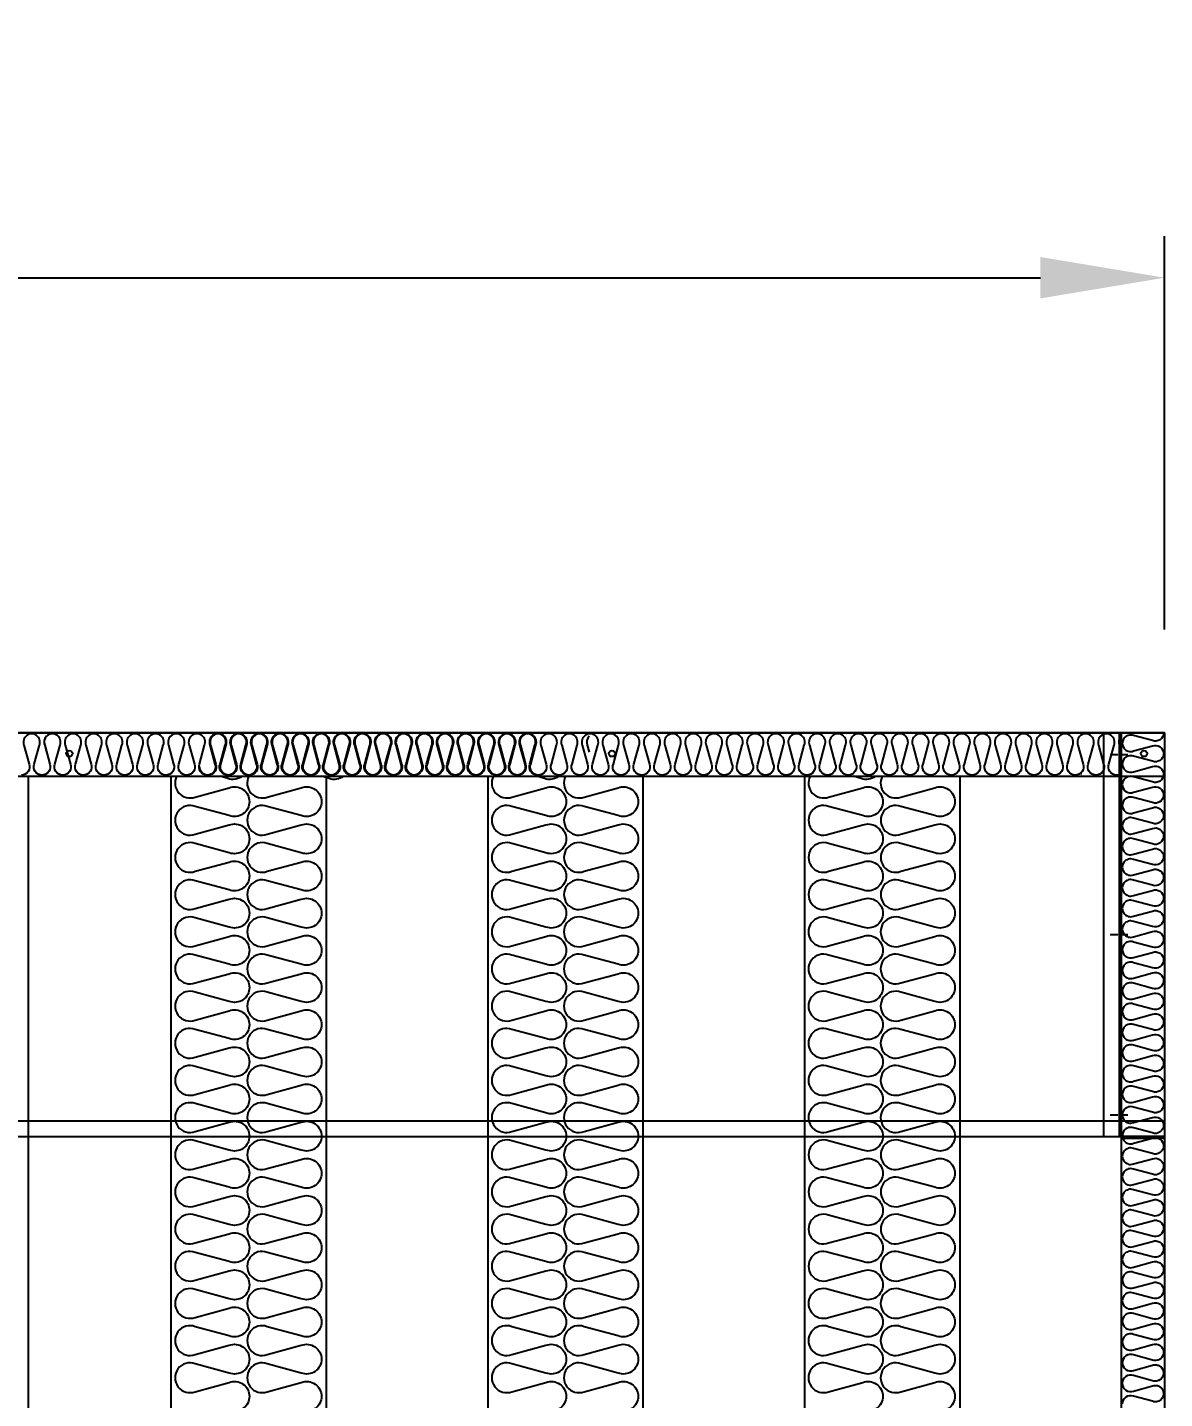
# Model space of a CAD drawing. Header units: millimetres. Extents: x 2711 to 34823, y 3042 to 25750.
# Drawn here: x 9224 to 10323, y 13806 to 15131 of the extents above; entities that cross this region are included whole.
import ezdxf

# ---------------------------------------------------------------- set-up
doc = ezdxf.new("R2010")
doc.units = ezdxf.units.MM
doc.linetypes.add('CENTER', pattern=[2, 1.25, -0.25, 0.25, -0.25])
doc.linetypes.add('HIDDEN', pattern=[0.375, 0.25, -0.125])
for name, color, linetype in [('center', 1, 'CENTER'), ('SMS', 220, 'Continuous'), ('냉각탑_dim', 1, 'Continuous'), ('숨은선', 5, 'HIDDEN')]:
    doc.layers.add(name, color=color, linetype=linetype)
doc.styles.add('HY울릉도L', font='')
doc.styles.get('HY울릉도L').set_extended_font_data('HY울릉도L')
doc.dimstyles.new('성지DIM', dxfattribs={"dimtxt": 3.5, "dimasz": 3, "dimexe": 1, "dimexo": 2.5, "dimgap": 2, "dimtad": 1, "dimdec": 0, "dimzin": 3, "dimdsep": 46, "dimtxsty": 'HY울릉도L', "dimblk": 'ARCHTICK', "dimcen": -2, "dimclrd": 256, "dimclre": 256, "dimclrt": 7, "dimadec": 0, "dimazin": 0, "dimtfac": 1, "dimtdec": 0, "dimtofl": 0, "dimtmove": 0, "dimatfit": 3, "dimfxl": 1, "dimtolj": 1, "dimtzin": 0, "dimlwe": -1, "dimarcsym": 0})

# ---------------------------------------------------------------- blocks, each defined once
blk = doc.blocks.new('*D572')
at = {"layer": 'Defpoints', "color": 0, "transparency": 16777216}
for p in [(10322.6, 14889.2), (6122.6, 14449.4), (10322.6, 14449.4)]:
    blk.add_point(p, dxfattribs=at)
at = {"layer": '냉각탑_dim', "transparency": 16777216}
for p, q in [((6122.6, 14549.4), (6122.6, 14929.2)), ((10322.6, 14549.4), (10322.6, 14929.2))]:
    blk.add_line(p, q, dxfattribs=at)
at = {"layer": '냉각탑_dim', "lineweight": -2, "transparency": 16777216}
blk.add_line((6242.6, 14889.2), (10202.6, 14889.2), dxfattribs=at)
at = {"layer": '냉각탑_dim', "transparency": 16777216}
for points in [[(6242.6, 14909.2), (6242.6, 14869.2), (6122.6, 14889.2)], [(10202.6, 14909.2), (10202.6, 14869.2), (10322.6, 14889.2)]]:
    blk.add_solid(points, dxfattribs=at)
at = {"layer": '냉각탑_dim', "color": 7, "transparency": 16777216, "insert": (8222.6, 15039.2), "char_height": 140, "attachment_point": 5, "style": 'HY울릉도L'}
blk.add_mtext('\\A1;4200', dxfattribs=at)
blk = doc.blocks.new('3')
for p, q in [((6166.6, 14449.4), (10322.6, 14449.4)), ((8739.4, 14449.4), (9284.4, 14449.4)), ((9263.6, 14449.4), (9808.6, 14449.4)), ((9777.6, 14449.4), (10322.6, 14449.4)), ((10263.6, 14449.4), (10263.6, 14059.4)), ((10278.6, 14449.4), (10278.6, 14059.4)), ((10280.6, 14449.4), (10280.6, 14059.4)), ((10322.6, 14449.4), (10280.6, 14449.4)), ((10322.6, 14449.4), (10322.6, 14059.4)), ((10322.6, 14449.4), (10322.6, 10849.4)), ((6122.6, 14408.5), (10322.6, 14407.4)), ((6231.6, 14074.4), (10322.6, 14074.4)), ((6166.6, 14059.4), (10322.6, 14059.4)), ((10322.6, 14059.4), (10280.6, 14059.4)), ((10280.6, 14057.4), (10280.6, 11351.4)), ((10322.6, 14057.4), (10280.6, 14057.4)), ((10322.6, 14057.4), (10322.6, 11351.4))]:
    blk.add_line(p, q)
at = {"color": 7}
for p, q in [((9284.4, 14449.4), (8739.4, 14449.4)), ((9808.6, 14449.4), (9263.6, 14449.4)), ((10322.6, 14449.4), (9777.6, 14449.4)), ((10280.6, 14449.4), (10280.6, 10929.4)), ((10322.6, 14449.4), (10322.6, 10849.4)), ((9224.6, 14407.4), (9224.6, 10929.4)), ((9362.6, 14407.4), (9362.6, 10929.4)), ((9512.6, 14407.4), (9512.6, 10929.4)), ((9668.6, 14407.4), (9668.6, 10929.4)), ((9818.6, 14407.4), (9818.6, 10929.4)), ((9974.6, 14407.4), (9974.6, 10929.4)), ((10124.6, 14407.4), (10124.6, 10929.4))]:
    blk.add_line(p, q, dxfattribs=at)
at = {"ltscale": 500, "elevation": 0}
blk.add_lwpolyline([(6122.6, 14449.4), (10322.6, 14449.4), (10322.6, 10849.4), (6122.6, 10849.4)], close=True, dxfattribs=at)
for centre in [(9264.4, 14429.4), (9264.4, 14429.4), (9788.6, 14429.4), (9788.6, 14429.4), (10302.6, 14429.4), (10302.6, 14429.4), (10302.6, 14429.4), (10302.6, 14429.4)]:
    blk.add_circle(centre, 3)
at = {"layer": 'center'}
for p, q in [((10270.1, 14428.4), (10287.1, 14428.4)), ((10270.1, 14254.4), (10287.1, 14254.4)), ((10270.1, 14080.4), (10287.1, 14080.4))]:
    blk.add_line(p, q, dxfattribs=at)
at = {"layer": 'SMS', "color": 5, "elevation": 0}
for points in [[(9242.4, 14409.8, -0.144343), (9238, 14408.5, -0.524856), (9230.6, 14419.3), (9235.5, 14437.6, 1.449198), (9220.6, 14437.6), (9225.6, 14419.3, -0.524856), (9218.1, 14408.5, -0.524856)], [(9721.2, 14409.8, -0.144343), (9716.8, 14408.5, -0.524856), (9709.4, 14419.3), (9714.3, 14437.6, 1.449198), (9699.4, 14437.6), (9704.4, 14419.3, -0.524856), (9696.9, 14408.5, -0.524856), (9689.4, 14419.3), (9694.4, 14437.6, 1.449198), (9679.5, 14437.6), (9684.4, 14419.3, -0.524856), (9676.9, 14408.5, -0.524856), (9669.5, 14419.3), (9674.4, 14437.6, 1.449198), (9659.5, 14437.6), (9664.5, 14419.3, -0.524856), (9657, 14408.5, -0.524856), (9649.5, 14419.3), (9654.5, 14437.6, 1.449198), (9639.6, 14437.6), (9644.5, 14419.3, -0.524856), (9637, 14408.5, -0.524856), (9629.6, 14419.3), (9634.5, 14437.6, 1.449198), (9619.6, 14437.6), (9624.6, 14419.3, -0.524856), (9617.1, 14408.5, -0.524856), (9609.6, 14419.3), (9614.6, 14437.6, 1.449198), (9599.7, 14437.6), (9604.6, 14419.3, -0.524856), (9597.1, 14408.5, -0.524856), (9589.7, 14419.3), (9594.6, 14437.6, 1.449198), (9579.7, 14437.6), (9584.7, 14419.3, -0.524856), (9577.2, 14408.5, -0.524856), (9569.7, 14419.3), (9574.7, 14437.6, 1.449198), (9559.8, 14437.6), (9564.7, 14419.3, -0.524856), (9557.2, 14408.5, -0.524856), (9549.8, 14419.3), (9554.7, 14437.6, 1.449198), (9539.8, 14437.6), (9544.8, 14419.3, -0.524856), (9537.3, 14408.5, -0.524856), (9529.8, 14419.3), (9534.8, 14437.6, 1.449198), (9519.9, 14437.6), (9524.8, 14419.3, -0.524856), (9517.3, 14408.5, -0.524856), (9509.9, 14419.3), (9514.8, 14437.6, 1.449198), (9499.9, 14437.6), (9504.9, 14419.3, -0.524856), (9497.4, 14408.5, -0.524856), (9489.9, 14419.3), (9494.9, 14437.6, 1.449198), (9480, 14437.6), (9484.9, 14419.3, -0.524856), (9477.4, 14408.5, -0.524856), (9470, 14419.3), (9474.9, 14437.6, 1.449198), (9460, 14437.6), (9465, 14419.3, -0.524856), (9457.5, 14408.5, -0.524856), (9450, 14419.3), (9455, 14437.6, 1.449198), (9440.1, 14437.6), (9445, 14419.3, -0.524856), (9437.5, 14408.5, -0.524856), (9430.1, 14419.3), (9435, 14437.6, 1.449198), (9420.1, 14437.6), (9425.1, 14419.3, -0.524856), (9417.6, 14408.5, -0.524856), (9410.1, 14419.3), (9415.1, 14437.6, 1.449198), (9400.2, 14437.6), (9405.1, 14419.3, -0.524856), (9397.6, 14408.5, -0.524856), (9390.2, 14419.3), (9395.1, 14437.6, 1.449198), (9380.2, 14437.6), (9385.2, 14419.3, -0.524856), (9377.7, 14408.5, -0.524856), (9370.2, 14419.3), (9375.2, 14437.6, 1.449198), (9360.3, 14437.6), (9365.2, 14419.3, -0.524856), (9357.7, 14408.5, -0.524856), (9350.3, 14419.3), (9355.2, 14437.6, 1.449198), (9340.3, 14437.6), (9345.3, 14419.3, -0.524856), (9337.8, 14408.5, -0.524856), (9330.3, 14419.3), (9335.3, 14437.6, 1.449198), (9320.4, 14437.6), (9325.3, 14419.3, -0.524856), (9317.8, 14408.5, -0.524856), (9310.4, 14419.3), (9315.3, 14437.6, 1.449198), (9300.4, 14437.6), (9305.4, 14419.3, -0.524856), (9297.9, 14408.5, -0.524856), (9290.4, 14419.3), (9295.4, 14437.6, 1.449198), (9280.5, 14437.6), (9285.4, 14419.3, -0.524856), (9277.9, 14408.5, -0.524856), (9270.5, 14419.3), (9275.4, 14437.6, 1.449198), (9260.5, 14437.6), (9265.5, 14419.3, -0.524856), (9258, 14408.5, -0.524856), (9250.5, 14419.3), (9255.5, 14437.6, 1.449198), (9240.6, 14437.6), (9245.5, 14419.3, -0.524856), (9238, 14408.5, -0.417249), (9230.1, 14416.6)], [(9242.4, 14446.1, 0.2951), (9240.6, 14437.6), (9242.4, 14430.9)], [(9881.6, 14409.8, -0.144343), (9877.2, 14408.5, -0.524856), (9869.8, 14419.3), (9874.7, 14437.6, 1.449198), (9859.8, 14437.6), (9864.7, 14419.3, -0.524856), (9857.3, 14408.5, -0.524856), (9849.8, 14419.3), (9854.8, 14437.6, 1.449198), (9839.8, 14437.6), (9844.8, 14419.3, -0.524856), (9837.3, 14408.5, -0.524856), (9829.9, 14419.3), (9834.8, 14437.6, 1.449198), (9819.9, 14437.6), (9824.8, 14419.3, -0.524856), (9817.4, 14408.5, -0.524856), (9809.9, 14419.3), (9814.9, 14437.6, 1.449198), (9799.9, 14437.6), (9804.9, 14419.3, -0.524856), (9797.4, 14408.5, -0.524856), (9790, 14419.3), (9794.9, 14437.6, 1.449198), (9780, 14437.6), (9784.9, 14419.3, -0.524856), (9777.5, 14408.5, -0.524856), (9770, 14419.3), (9775, 14437.6, 1.449198), (9760, 14437.6), (9765, 14419.3, -0.524856), (9757.5, 14408.5, -0.524856), (9750.1, 14419.3), (9755, 14437.6, 1.449198), (9740.1, 14437.6), (9745, 14419.3, -0.524856), (9737.6, 14408.5, -0.524856), (9730.1, 14419.3), (9735.1, 14437.6, 1.449198), (9720.1, 14437.6), (9725.1, 14419.3, -0.524856), (9717.6, 14408.5, -0.524856), (9710.2, 14419.3), (9715.1, 14437.6, 1.449198), (9700.2, 14437.6), (9705.1, 14419.3, -0.524856), (9697.7, 14408.5, -0.524856), (9690.2, 14419.3), (9695.2, 14437.6, 1.449198), (9680.2, 14437.6), (9685.2, 14419.3, -0.524856), (9677.7, 14408.5, -0.524856), (9670.3, 14419.3), (9675.2, 14437.6, 1.449198), (9660.3, 14437.6), (9665.2, 14419.3, -0.524856), (9657.8, 14408.5, -0.524856), (9650.3, 14419.3), (9655.3, 14437.6, 1.449198), (9640.3, 14437.6), (9645.3, 14419.3, -0.524856), (9637.8, 14408.5, -0.524856), (9630.4, 14419.3), (9635.3, 14437.6, 1.449198), (9620.4, 14437.6), (9625.3, 14419.3, -0.524856), (9617.9, 14408.5, -0.524856), (9610.4, 14419.3), (9615.4, 14437.6, 1.449198), (9600.4, 14437.6), (9605.4, 14419.3, -0.524856), (9597.9, 14408.5, -0.524856), (9590.5, 14419.3), (9595.4, 14437.6, 1.449198), (9580.5, 14437.6), (9585.4, 14419.3, -0.524856), (9578, 14408.5, -0.524856), (9570.5, 14419.3), (9575.5, 14437.6, 1.449198), (9560.5, 14437.6), (9565.5, 14419.3, -0.524856), (9558, 14408.5, -0.524856), (9550.6, 14419.3), (9555.5, 14437.6, 1.449198), (9540.6, 14437.6), (9545.5, 14419.3, -0.524856), (9538.1, 14408.5, -0.524856), (9530.6, 14419.3), (9535.6, 14437.6, 1.449198), (9520.6, 14437.6), (9525.6, 14419.3, -0.524856), (9518.1, 14408.5, -0.524856), (9510.7, 14419.3), (9515.6, 14437.6, 1.449198), (9500.7, 14437.6), (9505.6, 14419.3, -0.524856), (9498.2, 14408.5, -0.524856), (9490.7, 14419.3), (9495.7, 14437.6, 1.449198), (9480.7, 14437.6), (9485.7, 14419.3, -0.524856), (9478.2, 14408.5, -0.524856), (9470.8, 14419.3), (9475.7, 14437.6, 1.449198), (9460.8, 14437.6), (9465.7, 14419.3, -0.524856), (9458.3, 14408.5, -0.524856), (9450.8, 14419.3), (9455.8, 14437.6, 1.449198), (9440.8, 14437.6), (9445.8, 14419.3, -0.524856), (9438.3, 14408.5, -0.524856), (9430.9, 14419.3), (9435.8, 14437.6, 1.449198), (9420.9, 14437.6), (9425.8, 14419.3, -0.524856), (9418.4, 14408.5, -0.524856), (9410.9, 14419.3), (9415.9, 14437.6, 1.449198), (9400.9, 14437.6), (9405.9, 14419.3, -0.524856), (9398.4, 14408.5, -0.417249), (9390.4, 14416.6)], [(9766.6, 14446.1, 0.2951), (9764.8, 14437.6), (9766.6, 14430.9)], [(10280.6, 14409.8, -0.144343), (10276.2, 14408.5, -0.524856), (10268.8, 14419.3), (10273.7, 14437.6, 1.449198), (10258.8, 14437.6), (10263.7, 14419.3, -0.524856), (10256.3, 14408.5, -0.524856), (10248.8, 14419.3), (10253.8, 14437.6, 1.449198), (10238.8, 14437.6), (10243.8, 14419.3, -0.524856), (10236.3, 14408.5, -0.524856), (10228.9, 14419.3), (10233.8, 14437.6, 1.449198), (10218.9, 14437.6), (10223.8, 14419.3, -0.524856), (10216.4, 14408.5, -0.524856), (10208.9, 14419.3), (10213.9, 14437.6, 1.449198), (10198.9, 14437.6), (10203.9, 14419.3, -0.524856), (10196.4, 14408.5, -0.524856), (10189, 14419.3), (10193.9, 14437.6, 1.449198), (10179, 14437.6), (10183.9, 14419.3, -0.524856), (10176.5, 14408.5, -0.524856), (10169, 14419.3), (10174, 14437.6, 1.449198), (10159, 14437.6), (10164, 14419.3, -0.524856), (10156.5, 14408.5, -0.524856), (10149.1, 14419.3), (10154, 14437.6, 1.449198), (10139.1, 14437.6), (10144, 14419.3, -0.524856), (10136.6, 14408.5, -0.524856), (10129.1, 14419.3), (10134.1, 14437.6, 1.449198), (10119.1, 14437.6), (10124.1, 14419.3, -0.524856), (10116.6, 14408.5, -0.524856), (10109.2, 14419.3), (10114.1, 14437.6, 1.449198), (10099.2, 14437.6), (10104.1, 14419.3, -0.524856), (10096.7, 14408.5, -0.524856), (10089.2, 14419.3), (10094.2, 14437.6, 1.449198), (10079.2, 14437.6), (10084.2, 14419.3, -0.524856), (10076.7, 14408.5, -0.524856), (10069.3, 14419.3), (10074.2, 14437.6, 1.449198), (10059.3, 14437.6), (10064.2, 14419.3, -0.524856), (10056.8, 14408.5, -0.524856), (10049.3, 14419.3), (10054.3, 14437.6, 1.449198), (10039.3, 14437.6), (10044.3, 14419.3, -0.524856), (10036.8, 14408.5, -0.524856), (10029.4, 14419.3), (10034.3, 14437.6, 1.449198), (10019.4, 14437.6), (10024.3, 14419.3, -0.524856), (10016.9, 14408.5, -0.524856), (10009.4, 14419.3), (10014.4, 14437.6, 1.449198), (9999.4, 14437.6), (10004.4, 14419.3, -0.524856), (9996.9, 14408.5, -0.524856), (9989.5, 14419.3), (9994.4, 14437.6, 1.449198), (9979.5, 14437.6), (9984.4, 14419.3, -0.524856), (9977, 14408.5, -0.524856), (9969.5, 14419.3), (9974.5, 14437.6, 1.449198), (9959.5, 14437.6), (9964.5, 14419.3, -0.524856), (9957, 14408.5, -0.524856), (9949.6, 14419.3), (9954.5, 14437.6, 1.449198), (9939.6, 14437.6), (9944.5, 14419.3, -0.524856), (9937.1, 14408.5, -0.524856), (9929.6, 14419.3), (9934.6, 14437.6, 1.449198), (9919.6, 14437.6), (9924.6, 14419.3, -0.524856), (9917.1, 14408.5, -0.524856), (9909.7, 14419.3), (9914.6, 14437.6, 1.449198), (9899.7, 14437.6), (9904.6, 14419.3, -0.524856), (9897.2, 14408.5, -0.524856), (9889.7, 14419.3), (9894.7, 14437.6, 1.449198), (9879.7, 14437.6), (9884.7, 14419.3, -0.524856), (9877.2, 14408.5, -0.524856), (9869.8, 14419.3), (9874.7, 14437.6, 1.449198), (9859.8, 14437.6), (9864.7, 14419.3, -0.524856), (9857.3, 14408.5, -0.524856), (9849.8, 14419.3), (9854.8, 14437.6, 1.449198), (9839.8, 14437.6), (9844.8, 14419.3, -0.524856), (9837.3, 14408.5, -0.524856), (9829.9, 14419.3), (9834.8, 14437.6, 1.449198), (9819.9, 14437.6), (9824.8, 14419.3, -0.524856), (9817.4, 14408.5, -0.524856), (9809.9, 14419.3), (9814.9, 14437.6, 1.449198), (9799.9, 14437.6), (9804.9, 14419.3, -0.524856), (9797.4, 14408.5, -0.417249), (9789.4, 14416.6)], [(10280.6, 14446.1, 0.2951), (10278.7, 14437.6), (10280.6, 14430.9)], [(10280.6, 14446.1, 0.2951), (10278.7, 14437.6), (10280.6, 14430.9)], [(10321.6, 14449.4, -0.001715), (10321.6, 14449.3, -0.524856), (10310.8, 14441.9), (10292.5, 14446.8, 1.449198), (10292.5, 14431.9), (10310.8, 14436.8, -0.524856), (10321.6, 14429.4, -0.524856), (10310.8, 14421.9), (10292.5, 14426.8, 1.449198), (10292.5, 14411.9), (10310.8, 14416.9, -0.524856), (10321.6, 14409.4, -0.524856), (10310.8, 14402), (10292.5, 14406.9, 1.449198), (10292.5, 14392), (10310.8, 14396.9, -0.524856), (10321.6, 14389.5, -0.417249), (10313.5, 14381.5)], [(9368.1, 14407.4, 0.686718), (9386, 14387.4), (9418.9, 14396.3, -0.524856), (9438.4, 14382.9, -0.524856), (9418.9, 14369.4), (9386, 14378.3, 1.449198), (9386, 14351.5), (9418.9, 14360.4, -0.524856), (9438.4, 14347, -0.524856), (9418.9, 14333.5), (9386, 14342.4, 1.449198), (9386, 14315.6), (9418.9, 14324.5, -0.524856), (9438.4, 14311, -0.524856), (9418.9, 14297.6), (9386, 14306.5, 1.449198), (9386, 14279.7), (9418.9, 14288.6, -0.524856), (9438.4, 14275.1, -0.524856), (9418.9, 14261.7), (9386, 14270.6, 1.449198), (9386, 14243.7), (9418.9, 14252.7, -0.524856), (9438.4, 14239.2, -0.524856), (9418.9, 14225.8), (9386, 14234.7, 1.449198), (9386, 14207.8), (9418.9, 14216.7, -0.524856), (9438.4, 14203.3, -0.524856), (9418.9, 14189.9), (9386, 14198.8, 1.449198), (9386, 14171.9), (9418.9, 14180.8, -0.524856), (9438.4, 14167.4, -0.524856), (9418.9, 14154), (9386, 14162.9, 1.449198), (9386, 14136), (9418.9, 14144.9, -0.524856), (9438.4, 14131.5, -0.524856), (9418.9, 14118.1), (9386, 14127, 1.449198), (9386, 14100.1), (9418.9, 14109, -0.524856), (9438.4, 14095.6, -0.524856), (9418.9, 14082.2), (9386, 14091.1, 1.449198), (9386, 14064.2), (9418.9, 14073.1, -0.524856), (9438.4, 14059.7, -0.524856), (9418.9, 14046.2), (9386, 14055.1, 1.449198), (9386, 14028.3), (9418.9, 14037.2, -0.524856), (9438.4, 14023.8, -0.524856), (9418.9, 14010.3), (9386, 14019.2, 1.449198), (9386, 13992.4), (9418.9, 14001.3, -0.524856), (9438.4, 13987.9, -0.524856), (9418.9, 13974.4), (9386, 13983.3, 1.449198), (9386, 13956.5), (9418.9, 13965.4, -0.524856), (9438.4, 13951.9, -0.524856), (9418.9, 13938.5), (9386, 13947.4, 1.449198), (9386, 13920.6), (9418.9, 13929.5, -0.524856), (9438.4, 13916, -0.524856), (9418.9, 13902.6), (9386, 13911.5, 1.449198), (9386, 13884.6), (9418.9, 13893.6, -0.524856), (9438.4, 13880.1, -0.524856), (9418.9, 13866.7), (9386, 13875.6, 1.449198), (9386, 13848.7), (9418.9, 13857.6, -0.524856), (9438.4, 13844.2, -0.524856), (9418.9, 13830.8), (9386, 13839.7, 1.449198), (9386, 13812.8), (9418.9, 13821.7, -0.524856), (9438.4, 13808.3, -0.524856), (9418.9, 13794.9)], [(9431.3, 14407.4, -0.259641), (9417.4, 14405.3), (9410, 14407.4)], [(9431.3, 14407.4, -0.259641), (9417.4, 14405.3), (9410, 14407.4)], [(9437.8, 14407.4, 0.686718), (9455.7, 14387.4), (9488.5, 14396.3, -0.524856), (9508, 14382.9, -0.524856), (9488.5, 14369.4), (9455.7, 14378.3, 1.449198), (9455.7, 14351.5), (9488.5, 14360.4, -0.524856), (9508, 14347, -0.524856), (9488.5, 14333.5), (9455.7, 14342.4, 1.449198), (9455.7, 14315.6), (9488.5, 14324.5, -0.524856), (9508, 14311, -0.524856), (9488.5, 14297.6), (9455.7, 14306.5, 1.449198), (9455.7, 14279.7), (9488.5, 14288.6, -0.524856), (9508, 14275.1, -0.524856), (9488.5, 14261.7), (9455.7, 14270.6, 1.449198), (9455.7, 14243.7), (9488.5, 14252.7, -0.524856), (9508, 14239.2, -0.524856), (9488.5, 14225.8), (9455.7, 14234.7, 1.449198), (9455.7, 14207.8), (9488.5, 14216.7, -0.524856), (9508, 14203.3, -0.524856), (9488.5, 14189.9), (9455.7, 14198.8, 1.449198), (9455.7, 14171.9), (9488.5, 14180.8, -0.524856), (9508, 14167.4, -0.524856), (9488.5, 14154), (9455.7, 14162.9, 1.449198), (9455.7, 14136), (9488.5, 14144.9, -0.524856), (9508, 14131.5, -0.524856), (9488.5, 14118.1), (9455.7, 14127, 1.449198), (9455.7, 14100.1), (9488.5, 14109, -0.524856), (9508, 14095.6, -0.524856), (9488.5, 14082.2), (9455.7, 14091.1, 1.449198), (9455.7, 14064.2), (9488.5, 14073.1, -0.524856), (9508, 14059.7, -0.524856), (9488.5, 14046.2), (9455.7, 14055.1, 1.449198), (9455.7, 14028.3), (9488.5, 14037.2, -0.524856), (9508, 14023.8, -0.524856), (9488.5, 14010.3), (9455.7, 14019.2, 1.449198), (9455.7, 13992.4), (9488.5, 14001.3, -0.524856), (9508, 13987.9, -0.524856), (9488.5, 13974.4), (9455.7, 13983.3, 1.449198), (9455.7, 13956.5), (9488.5, 13965.4, -0.524856), (9508, 13951.9, -0.524856), (9488.5, 13938.5), (9455.7, 13947.4, 1.449198), (9455.7, 13920.6), (9488.5, 13929.5, -0.524856), (9508, 13916, -0.524856), (9488.5, 13902.6), (9455.7, 13911.5, 1.449198), (9455.7, 13884.6), (9488.5, 13893.6, -0.524856), (9508, 13880.1, -0.524856), (9488.5, 13866.7), (9455.7, 13875.6, 1.449198), (9455.7, 13848.7), (9488.5, 13857.6, -0.524856), (9508, 13844.2, -0.524856), (9488.5, 13830.8), (9455.7, 13839.7, 1.449198), (9455.7, 13812.8), (9488.5, 13821.7, -0.524856), (9508, 13808.3, -0.524856), (9488.5, 13794.9)], [(9529.3, 14407.4, -0.259641), (9515.5, 14405.3), (9508, 14407.4)], [(9674.1, 14407.4, 0.686718), (9692, 14387.4), (9724.9, 14396.3, -0.524856), (9744.4, 14382.9, -0.524856), (9724.9, 14369.4), (9692, 14378.3, 1.449198), (9692, 14351.5), (9724.9, 14360.4, -0.524856), (9744.4, 14347, -0.524856), (9724.9, 14333.5), (9692, 14342.4, 1.449198), (9692, 14315.6), (9724.9, 14324.5, -0.524856), (9744.4, 14311, -0.524856), (9724.9, 14297.6), (9692, 14306.5, 1.449198), (9692, 14279.7), (9724.9, 14288.6, -0.524856), (9744.4, 14275.1, -0.524856), (9724.9, 14261.7), (9692, 14270.6, 1.449198), (9692, 14243.7), (9724.9, 14252.7, -0.524856), (9744.4, 14239.2, -0.524856), (9724.9, 14225.8), (9692, 14234.7, 1.449198), (9692, 14207.8), (9724.9, 14216.7, -0.524856), (9744.4, 14203.3, -0.524856), (9724.9, 14189.9), (9692, 14198.8, 1.449198), (9692, 14171.9), (9724.9, 14180.8, -0.524856), (9744.4, 14167.4, -0.524856), (9724.9, 14154), (9692, 14162.9, 1.449198), (9692, 14136), (9724.9, 14144.9, -0.524856), (9744.4, 14131.5, -0.524856), (9724.9, 14118.1), (9692, 14127, 1.449198), (9692, 14100.1), (9724.9, 14109, -0.524856), (9744.4, 14095.6, -0.524856), (9724.9, 14082.2), (9692, 14091.1, 1.449198), (9692, 14064.2), (9724.9, 14073.1, -0.524856), (9744.4, 14059.7, -0.524856), (9724.9, 14046.2), (9692, 14055.1, 1.449198), (9692, 14028.3), (9724.9, 14037.2, -0.524856), (9744.4, 14023.8, -0.524856), (9724.9, 14010.3), (9692, 14019.2, 1.449198), (9692, 13992.4), (9724.9, 14001.3, -0.524856), (9744.4, 13987.9, -0.524856), (9724.9, 13974.4), (9692, 13983.3, 1.449198), (9692, 13956.5), (9724.9, 13965.4, -0.524856), (9744.4, 13951.9, -0.524856), (9724.9, 13938.5), (9692, 13947.4, 1.449198), (9692, 13920.6), (9724.9, 13929.5, -0.524856), (9744.4, 13916, -0.524856), (9724.9, 13902.6), (9692, 13911.5, 1.449198), (9692, 13884.6), (9724.9, 13893.6, -0.524856), (9744.4, 13880.1, -0.524856), (9724.9, 13866.7), (9692, 13875.6, 1.449198), (9692, 13848.7), (9724.9, 13857.6, -0.524856), (9744.4, 13844.2, -0.524856), (9724.9, 13830.8), (9692, 13839.7, 1.449198), (9692, 13812.8), (9724.9, 13821.7, -0.524856), (9744.4, 13808.3, -0.524856), (9724.9, 13794.9)], [(9737.3, 14407.4, -0.259641), (9723.4, 14405.3), (9716, 14407.4)], [(9737.3, 14407.4, -0.259641), (9723.4, 14405.3), (9716, 14407.4)], [(9743.8, 14407.4, 0.686718), (9761.7, 14387.4), (9794.5, 14396.3, -0.524856), (9814, 14382.9, -0.524856), (9794.5, 14369.4), (9761.7, 14378.3, 1.449198), (9761.7, 14351.5), (9794.5, 14360.4, -0.524856), (9814, 14347, -0.524856), (9794.5, 14333.5), (9761.7, 14342.4, 1.449198), (9761.7, 14315.6), (9794.5, 14324.5, -0.524856), (9814, 14311, -0.524856), (9794.5, 14297.6), (9761.7, 14306.5, 1.449198), (9761.7, 14279.7), (9794.5, 14288.6, -0.524856), (9814, 14275.1, -0.524856), (9794.5, 14261.7), (9761.7, 14270.6, 1.449198), (9761.7, 14243.7), (9794.5, 14252.7, -0.524856), (9814, 14239.2, -0.524856), (9794.5, 14225.8), (9761.7, 14234.7, 1.449198), (9761.7, 14207.8), (9794.5, 14216.7, -0.524856), (9814, 14203.3, -0.524856), (9794.5, 14189.9), (9761.7, 14198.8, 1.449198), (9761.7, 14171.9), (9794.5, 14180.8, -0.524856), (9814, 14167.4, -0.524856), (9794.5, 14154), (9761.7, 14162.9, 1.449198), (9761.7, 14136), (9794.5, 14144.9, -0.524856), (9814, 14131.5, -0.524856), (9794.5, 14118.1), (9761.7, 14127, 1.449198), (9761.7, 14100.1), (9794.5, 14109, -0.524856), (9814, 14095.6, -0.524856), (9794.5, 14082.2), (9761.7, 14091.1, 1.449198), (9761.7, 14064.2), (9794.5, 14073.1, -0.524856), (9814, 14059.7, -0.524856), (9794.5, 14046.2), (9761.7, 14055.1, 1.449198), (9761.7, 14028.3), (9794.5, 14037.2, -0.524856), (9814, 14023.8, -0.524856), (9794.5, 14010.3), (9761.7, 14019.2, 1.449198), (9761.7, 13992.4), (9794.5, 14001.3, -0.524856), (9814, 13987.9, -0.524856), (9794.5, 13974.4), (9761.7, 13983.3, 1.449198), (9761.7, 13956.5), (9794.5, 13965.4, -0.524856), (9814, 13951.9, -0.524856), (9794.5, 13938.5), (9761.7, 13947.4, 1.449198), (9761.7, 13920.6), (9794.5, 13929.5, -0.524856), (9814, 13916, -0.524856), (9794.5, 13902.6), (9761.7, 13911.5, 1.449198), (9761.7, 13884.6), (9794.5, 13893.6, -0.524856), (9814, 13880.1, -0.524856), (9794.5, 13866.7), (9761.7, 13875.6, 1.449198), (9761.7, 13848.7), (9794.5, 13857.6, -0.524856), (9814, 13844.2, -0.524856), (9794.5, 13830.8), (9761.7, 13839.7, 1.449198), (9761.7, 13812.8), (9794.5, 13821.7, -0.524856), (9814, 13808.3, -0.524856), (9794.5, 13794.9)], [(9980.1, 14407.4, 0.686718), (9998, 14387.4), (10030.9, 14396.3, -0.524856), (10050.4, 14382.9, -0.524856), (10030.9, 14369.4), (9998, 14378.3, 1.449198), (9998, 14351.5), (10030.9, 14360.4, -0.524856), (10050.4, 14347, -0.524856), (10030.9, 14333.5), (9998, 14342.4, 1.449198), (9998, 14315.6), (10030.9, 14324.5, -0.524856), (10050.4, 14311, -0.524856), (10030.9, 14297.6), (9998, 14306.5, 1.449198), (9998, 14279.7), (10030.9, 14288.6, -0.524856), (10050.4, 14275.1, -0.524856), (10030.9, 14261.7), (9998, 14270.6, 1.449198), (9998, 14243.7), (10030.9, 14252.7, -0.524856), (10050.4, 14239.2, -0.524856), (10030.9, 14225.8), (9998, 14234.7, 1.449198), (9998, 14207.8), (10030.9, 14216.7, -0.524856), (10050.4, 14203.3, -0.524856), (10030.9, 14189.9), (9998, 14198.8, 1.449198), (9998, 14171.9), (10030.9, 14180.8, -0.524856), (10050.4, 14167.4, -0.524856), (10030.9, 14154), (9998, 14162.9, 1.449198), (9998, 14136), (10030.9, 14144.9, -0.524856), (10050.4, 14131.5, -0.524856), (10030.9, 14118.1), (9998, 14127, 1.449198), (9998, 14100.1), (10030.9, 14109, -0.524856), (10050.4, 14095.6, -0.524856), (10030.9, 14082.2), (9998, 14091.1, 1.449198), (9998, 14064.2), (10030.9, 14073.1, -0.524856), (10050.4, 14059.7, -0.524856), (10030.9, 14046.2), (9998, 14055.1, 1.449198), (9998, 14028.3), (10030.9, 14037.2, -0.524856), (10050.4, 14023.8, -0.524856), (10030.9, 14010.3), (9998, 14019.2, 1.449198), (9998, 13992.4), (10030.9, 14001.3, -0.524856), (10050.4, 13987.9, -0.524856), (10030.9, 13974.4), (9998, 13983.3, 1.449198), (9998, 13956.5), (10030.9, 13965.4, -0.524856), (10050.4, 13951.9, -0.524856), (10030.9, 13938.5), (9998, 13947.4, 1.449198), (9998, 13920.6), (10030.9, 13929.5, -0.524856), (10050.4, 13916, -0.524856), (10030.9, 13902.6), (9998, 13911.5, 1.449198), (9998, 13884.6), (10030.9, 13893.6, -0.524856), (10050.4, 13880.1, -0.524856), (10030.9, 13866.7), (9998, 13875.6, 1.449198), (9998, 13848.7), (10030.9, 13857.6, -0.524856), (10050.4, 13844.2, -0.524856), (10030.9, 13830.8), (9998, 13839.7, 1.449198), (9998, 13812.8), (10030.9, 13821.7, -0.524856), (10050.4, 13808.3, -0.524856), (10030.9, 13794.9)], [(10043.3, 14407.4, -0.259641), (10029.4, 14405.3), (10022, 14407.4)], [(10043.3, 14407.4, -0.259641), (10029.4, 14405.3), (10022, 14407.4)], [(10049.8, 14407.4, 0.686718), (10067.7, 14387.4), (10100.5, 14396.3, -0.524856), (10120, 14382.9, -0.524856), (10100.5, 14369.4), (10067.7, 14378.3, 1.449198), (10067.7, 14351.5), (10100.5, 14360.4, -0.524856), (10120, 14347, -0.524856), (10100.5, 14333.5), (10067.7, 14342.4, 1.449198), (10067.7, 14315.6), (10100.5, 14324.5, -0.524856), (10120, 14311, -0.524856), (10100.5, 14297.6), (10067.7, 14306.5, 1.449198), (10067.7, 14279.7), (10100.5, 14288.6, -0.524856), (10120, 14275.1, -0.524856), (10100.5, 14261.7), (10067.7, 14270.6, 1.449198), (10067.7, 14243.7), (10100.5, 14252.7, -0.524856), (10120, 14239.2, -0.524856), (10100.5, 14225.8), (10067.7, 14234.7, 1.449198), (10067.7, 14207.8), (10100.5, 14216.7, -0.524856), (10120, 14203.3, -0.524856), (10100.5, 14189.9), (10067.7, 14198.8, 1.449198), (10067.7, 14171.9), (10100.5, 14180.8, -0.524856), (10120, 14167.4, -0.524856), (10100.5, 14154), (10067.7, 14162.9, 1.449198), (10067.7, 14136), (10100.5, 14144.9, -0.524856), (10120, 14131.5, -0.524856), (10100.5, 14118.1), (10067.7, 14127, 1.449198), (10067.7, 14100.1), (10100.5, 14109, -0.524856), (10120, 14095.6, -0.524856), (10100.5, 14082.2), (10067.7, 14091.1, 1.449198), (10067.7, 14064.2), (10100.5, 14073.1, -0.524856), (10120, 14059.7, -0.524856), (10100.5, 14046.2), (10067.7, 14055.1, 1.449198), (10067.7, 14028.3), (10100.5, 14037.2, -0.524856), (10120, 14023.8, -0.524856), (10100.5, 14010.3), (10067.7, 14019.2, 1.449198), (10067.7, 13992.4), (10100.5, 14001.3, -0.524856), (10120, 13987.9, -0.524856), (10100.5, 13974.4), (10067.7, 13983.3, 1.449198), (10067.7, 13956.5), (10100.5, 13965.4, -0.524856), (10120, 13951.9, -0.524856), (10100.5, 13938.5), (10067.7, 13947.4, 1.449198), (10067.7, 13920.6), (10100.5, 13929.5, -0.524856), (10120, 13916, -0.524856), (10100.5, 13902.6), (10067.7, 13911.5, 1.449198), (10067.7, 13884.6), (10100.5, 13893.6, -0.524856), (10120, 13880.1, -0.524856), (10100.5, 13866.7), (10067.7, 13875.6, 1.449198), (10067.7, 13848.7), (10100.5, 13857.6, -0.524856), (10120, 13844.2, -0.524856), (10100.5, 13830.8), (10067.7, 13839.7, 1.449198), (10067.7, 13812.8), (10100.5, 13821.7, -0.524856), (10120, 13808.3, -0.524856), (10100.5, 13794.9)], [(10281.8, 14398, 0.468181), (10292.5, 14392), (10310.8, 14396.9, -0.524856), (10321.6, 14389.5, -0.524856), (10310.8, 14382), (10292.5, 14386.9, 1.449198), (10292.5, 14372), (10310.8, 14377, -0.524856), (10321.6, 14369.5, -0.524856), (10310.8, 14362.1), (10292.5, 14367, 1.449198), (10292.5, 14352.1), (10310.8, 14357, -0.524856), (10321.6, 14349.6, -0.524856), (10310.8, 14342.1), (10292.5, 14347, 1.449198), (10292.5, 14332.1), (10310.8, 14337.1, -0.524856), (10321.6, 14329.6, -0.524856), (10310.8, 14322.2), (10292.5, 14327.1, 1.449198), (10292.5, 14312.2), (10310.8, 14317.1, -0.524856), (10321.6, 14309.7, -0.524856), (10310.8, 14302.2), (10292.5, 14307.1, 1.449198), (10292.5, 14292.2), (10310.8, 14297.2, -0.524856), (10321.6, 14289.7, -0.524856), (10310.8, 14282.3), (10292.5, 14287.2, 1.449198), (10292.5, 14272.3), (10310.8, 14277.2, -0.524856), (10321.6, 14269.8, -0.524856), (10310.8, 14262.3), (10292.5, 14267.2, 1.449198), (10292.5, 14252.3), (10310.8, 14257.3, -0.524856), (10321.6, 14249.8, -0.524856), (10310.8, 14242.4), (10292.5, 14247.3, 1.449198), (10292.5, 14232.4), (10310.8, 14237.3, -0.524856), (10321.6, 14229.9, -0.524856), (10310.8, 14222.4), (10292.5, 14227.3, 1.449198), (10292.5, 14212.4), (10310.8, 14217.4, -0.524856), (10321.6, 14209.9, -0.524856), (10310.8, 14202.5), (10292.5, 14207.4, 1.449198), (10292.5, 14192.5), (10310.8, 14197.4, -0.524856), (10321.6, 14190, -0.524856), (10310.8, 14182.5), (10292.5, 14187.4, 1.449198), (10292.5, 14172.5), (10310.8, 14177.5, -0.524856), (10321.6, 14170, -0.524856), (10310.8, 14162.6), (10292.5, 14167.5, 1.449198), (10292.5, 14152.6), (10310.8, 14157.5, -0.524856), (10321.6, 14150.1, -0.524856), (10310.8, 14142.6), (10292.5, 14147.5, 1.449198), (10292.5, 14132.6), (10310.8, 14137.6, -0.524856), (10321.6, 14130.1, -0.524856), (10310.8, 14122.7), (10292.5, 14127.6, 1.449198), (10292.5, 14112.7), (10310.8, 14117.6, -0.524856), (10321.6, 14110.2, -0.524856), (10310.8, 14102.7), (10292.5, 14107.6, 1.449198), (10292.5, 14092.7), (10310.8, 14097.7, -0.524856), (10321.6, 14090.2, -0.524856), (10310.8, 14082.8), (10292.5, 14087.7, 1.449198), (10292.5, 14072.8), (10310.8, 14077.7, -0.524856), (10321.6, 14070.3, -0.524856), (10310.8, 14062.8), (10292.5, 14067.7, 1.449198), (10292.5, 14052.8), (10310.8, 14057.8, -0.524856), (10321.6, 14050.3, -0.524856), (10310.8, 14042.9), (10292.5, 14047.8, 1.449198), (10292.5, 14032.9), (10310.8, 14037.8, -0.524856), (10321.6, 14030.4, -0.524856), (10310.8, 14022.9), (10292.5, 14027.8, 1.449198), (10292.5, 14012.9), (10310.8, 14017.9, -0.524856), (10321.6, 14010.4, -0.524856), (10310.8, 14003), (10292.5, 14007.9, 1.449198), (10292.5, 13993), (10310.8, 13997.9, -0.524856), (10321.6, 13990.5, -0.524856), (10310.8, 13983), (10292.5, 13987.9, 1.449198), (10292.5, 13973), (10310.8, 13978, -0.524856), (10321.6, 13970.5, -0.524856), (10310.8, 13963.1), (10292.5, 13968, 1.449198), (10292.5, 13953.1), (10310.8, 13958, -0.524856), (10321.6, 13950.6, -0.524856), (10310.8, 13943.1), (10292.5, 13948, 1.449198), (10292.5, 13933.1), (10310.8, 13938.1, -0.524856), (10321.6, 13930.6, -0.524856), (10310.8, 13923.2), (10292.5, 13928.1, 1.449198), (10292.5, 13913.2), (10310.8, 13918.1, -0.524856), (10321.6, 13910.7, -0.524856), (10310.8, 13903.2), (10292.5, 13908.1, 1.449198), (10292.5, 13893.2), (10310.8, 13898.2, -0.524856), (10321.6, 13890.7, -0.524856), (10310.8, 13883.3), (10292.5, 13888.2, 1.449198), (10292.5, 13873.3), (10310.8, 13878.2, -0.524856), (10321.6, 13870.8, -0.524856), (10310.8, 13863.3), (10292.5, 13868.2, 1.449198), (10292.5, 13853.3), (10310.8, 13858.3, -0.524856), (10321.6, 13850.8, -0.524856), (10310.8, 13843.4), (10292.5, 13848.3, 1.449198), (10292.5, 13833.4), (10310.8, 13838.3, -0.524856), (10321.6, 13830.9, -0.417249), (10313.5, 13822.9)], [(10321.5, 13849.4, -0.468181), (10310.8, 13843.4), (10292.5, 13848.3, 0.524856), (10281.7, 13840.8, 0.524856), (10292.5, 13833.4), (10310.8, 13838.3, -1.449198), (10310.8, 13823.4), (10292.5, 13828.3, 0.524856), (10281.7, 13820.9, 0.524856), (10292.5, 13813.4), (10310.8, 13818.4, -1.449198), (10310.8, 13803.5), (10292.5, 13808.4, 0.524856), (10281.7, 13800.9, 0.524856)]]:
    blk.add_lwpolyline(points, format="xyb", dxfattribs=at)
at = {"layer": '숨은선', "ltscale": 4, "elevation": 0}
for points in [[(9728.5, 14409.4, 0.005236), (9728.7, 14409.4, 0.005236)], [(10242.4, 14409.4, 0.005236), (10242.7, 14409.4, 0.005236)], [(10242.4, 14409.4, 0.005236), (10242.7, 14409.4, 0.005236)]]:
    blk.add_lwpolyline(points, format="xyb", dxfattribs=at)

msp = doc.modelspace()

# ---------------------------------------------------------------- block references
msp.add_blockref('3', (0, 0))

# ---------------------------------------------------------------- dimensions: what is measured, and where the dimension line sits
at = {"layer": '냉각탑_dim'}
dim = msp.add_linear_dim(base=(10322.6, 14889.2), p1=(6122.6, 14449.4), p2=(10322.6, 14449.4), dimstyle='성지DIM', override={"dimscale": 40, "dimsah": 1}, dxfattribs=at)
dim.commit()
dim.dimension.update_dxf_attribs({"geometry": '*D572', "text_midpoint": (8222.6, 15039.2)})

doc.saveas('drawing.dxf')
